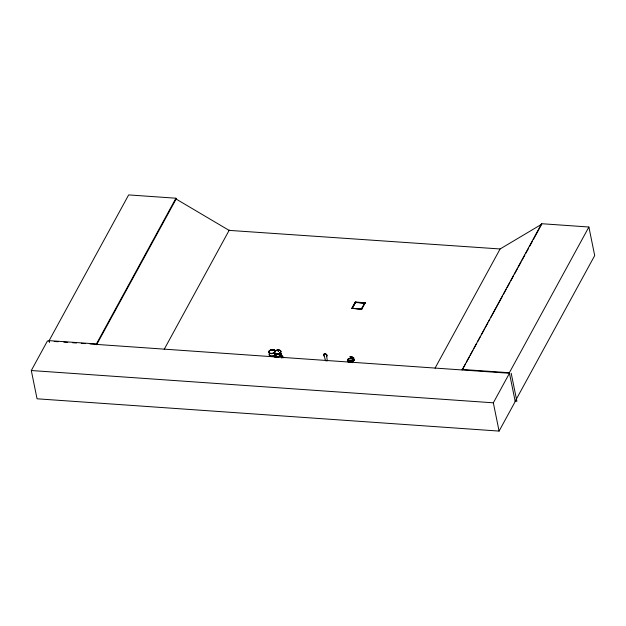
<?xml version="1.0" encoding="UTF-8"?>
<svg xmlns="http://www.w3.org/2000/svg" width="626" height="626" viewBox="0 0 626 626"><rect width="100%" height="100%" fill="white"/><g stroke="black" fill="none" stroke-linecap="round" stroke-linejoin="round"><path stroke-width="0.94" d="M348.455 361.272L351.726 360.114L349.621 360.2L348.111 361.171L348.087 361.891M326.702 360.889L326.389 360.905M352.587 361.969L354.167 360.067L353.189 358.651L350.779 358.15L347.798 359.136L347.375 360.443L348.917 361.265L351.468 360.959L353.487 359.653L353.807 358.041L353.22 359.59L351.405 360.764L349.136 361.038M270.995 353.471L271.058 353.15M271.105 353.455L270.878 353.354M272.451 350.529L273.116 349.997M272.826 349.957L272.811 350.474M272.701 350.145L273.218 350.036L273.038 350.404M273.312 350.317L273.038 349.997M276.52 353.706L276.974 353.627M278.061 350.92L278.273 350.857M353.526 358.103L352.094 357.039L349.762 356.89L352.281 356.89L353.807 358.041M326.678 356.28L326.647 356.343A1.761 1.307 27.8 0 0 326.24 354.347A1.761 1.307 27.8 0 0 323.908 354.199A1.761 1.307 27.8 0 0 324.346 356.131L324.315 356.202A1.761 1.307 27.8 0 1 323.908 354.199A1.761 1.307 27.8 0 1 326.271 354.277A1.761 1.307 27.8 0 1 326.678 356.28L327.288 360.866M462.168 369.958L541.592 223.709L588.886 227.011L509.353 372.736L515.214 401.54L499.086 431.087L37.051 398.801L31.3 370.529L47.427 340.974L49.36 341.115M49.501 342.5L49.125 340.638L128.659 194.913L175.953 198.215L176.117 199.045L96.584 344.769L96.42 343.948L175.953 198.215M164.239 349.261L229.304 230.039M351.882 308.321L355.302 302.053L365.154 302.741L361.781 309.244L351.882 308.321L361.781 309.244M351.929 308.555L355.302 302.053M352.25 308.164L355.482 302.248L364.833 303.133L355.529 302.483L352.297 308.399L361.554 308.814L364.786 302.898M365.154 302.741L361.554 308.814M435.047 368.182L500.111 248.968L541.701 224.233L541.592 223.709M462.637 369.105L465.439 363.964M466.378 362.251L469.187 357.102M470.118 355.388L472.927 350.247M473.866 348.533L476.668 343.384M477.607 341.671L480.416 336.53M481.347 334.816L484.156 329.675M485.095 327.961L487.897 322.813M488.836 321.099L489.767 319.385M490.706 317.672L502.404 296.239M503.335 294.525L506.144 289.384M507.083 287.67L509.885 282.529M510.824 280.808L513.633 275.667M514.564 273.953L517.373 268.812M518.312 267.099L521.114 261.95M522.053 260.236L524.862 255.095M525.793 253.381L528.602 248.24M529.541 246.527L532.343 241.378M533.282 239.664L541.701 224.233M499.086 431.087L493.335 402.815L509.462 373.268L90.003 343.956M515.167 401.305L594.7 255.58L588.886 227.011M277.967 350.646L278.726 350.388M278.875 350.662L278.022 350.568M352.454 361.891L354.097 360.067M273.21 350.341L272.466 350.466M278.742 350.795L278.077 350.857M272.654 349.981L272.341 350.404M350.317 362.438L352.563 361.961L350.153 362.493M278.351 350.396L278.938 350.552M278.406 350.975L278.946 350.63L278.46 350.419M354.144 360.067L353.056 358.753M353.98 360.075L353.064 358.753L350.857 358.283L348.15 359.183L347.79 360.31L349.151 361.045M278.28 350.912L278.014 350.81M274.344 357.063L275.033 357.11A4.437 3.287 28 0 1 278.453 353.807A4.437 3.287 28 0 1 283.328 357.642L284.016 357.681M282.021 357.556L282.709 357.602A3.709 2.747 28 0 0 278.64 354.402A3.709 2.747 28 0 0 275.784 357.156M515.229 401.188L516.896 401.297L511.192 373.26M500.041 248.96L229.116 230.384L176.117 199.045M355.349 302.295L365.201 302.984M462.058 369.434L509.353 372.736M49.125 340.638L96.42 343.948M350.881 361.891L352.501 362.008M54.196 341.452L58.069 341.726M63.875 342.125L67.749 342.399M72.585 342.735L76.45 343.009M81.294 343.345L85.159 343.611M31.3 370.529L493.335 402.815M349.097 362.344L348.455 361.241M348.048 361.859L348.807 362.36M324.346 356.131L325.52 360.756M352.274 362.219L352.368 362.681L351.202 362.141M281.317 356.343A3.341 1.917 -11.5 0 1 282.115 357.649M280.683 353.228A3.341 1.917 -11.5 0 1 279.227 356.538A3.341 1.917 -11.5 0 1 274.9 355.138M281.215 356.03A3.294 1.894 -11.5 0 1 281.825 357.822M281.301 355.232A3.294 1.894 -11.5 0 1 275.769 356.601M275.033 355.803A3.294 1.894 -11.5 0 1 274.986 355.31M280.691 353.432A3.294 1.894 -11.5 0 1 281.473 354.715M281.285 356.186A3.341 1.917 -11.5 0 1 281.911 358.009M280.651 353.064A3.341 1.917 -11.5 0 1 280.315 355.85A3.341 1.917 -11.5 0 1 275.667 356.28M275.19 355.92A3.341 1.917 -11.5 0 1 274.869 354.973M280.581 352.907A3.294 1.894 -11.5 0 1 280.252 355.654A3.294 1.894 -11.5 0 1 275.659 356.077M275.197 355.717A3.294 1.894 -11.5 0 1 274.877 354.785M281.324 356.546A3.294 1.894 -11.5 0 1 282.06 357.344M275.205 354.809A3.294 1.894 -11.5 0 1 271.058 356.006A3.294 1.894 -11.5 0 1 269.438 353.886M275.315 355.333A3.294 1.894 -11.5 0 1 271.16 356.53A3.294 1.894 -11.5 0 1 269.548 354.41M275.315 355.161A3.341 1.917 -11.5 0 1 271.105 356.374A3.341 1.917 -11.5 0 1 269.47 354.222M275.276 355.005A3.341 1.917 -11.5 0 1 271.074 356.217A3.341 1.917 -11.5 0 1 269.438 354.066M275.761 353.713A3.302 1.894 -11.5 0 0 280.839 351.585A3.302 1.894 -11.5 0 0 276.168 350.349A3.302 1.894 -11.5 0 0 275.761 353.713M275.823 353.972A3.279 1.886 -11.5 0 0 280.871 351.851A3.279 1.886 -11.5 0 0 276.23 350.615A3.279 1.886 -11.5 0 0 275.823 353.972M275.784 353.807A3.302 1.894 -11.5 0 0 280.855 351.671A3.302 1.894 -11.5 0 0 276.191 350.435A3.302 1.894 -11.5 0 0 275.784 353.807M270.158 353.322A3.302 1.894 -11.5 0 0 275.229 351.194A3.302 1.894 -11.5 0 0 270.565 349.957A3.302 1.894 -11.5 0 0 270.158 353.322M270.221 353.58A3.279 1.886 -11.5 0 0 275.268 351.46A3.279 1.886 -11.5 0 0 270.628 350.224A3.279 1.886 -11.5 0 0 270.221 353.58M270.174 353.432A3.302 1.894 -11.5 0 0 275.252 351.296A3.302 1.894 -11.5 0 0 270.581 350.059A3.302 1.894 -11.5 0 0 270.174 353.432"/></g></svg>
